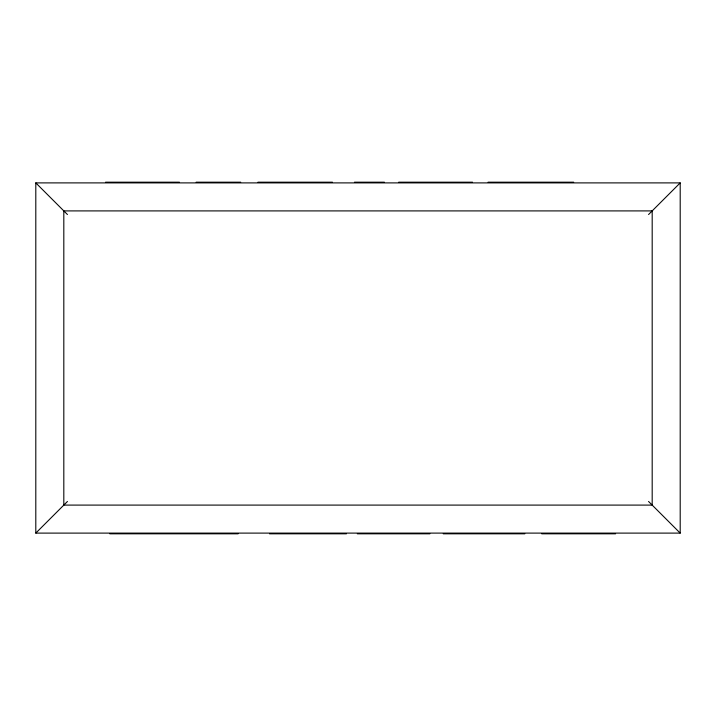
<?xml version="1.0" encoding="UTF-8"?>
<svg xmlns="http://www.w3.org/2000/svg" width="716" height="716" viewBox="0 0 716 716"><rect width="100%" height="100%" fill="white"/><g stroke="black" fill="none" stroke-linecap="round" stroke-linejoin="round"><path stroke-width="1.07" d="M35.8 533.107L680.2 533.107L680.2 182.893L35.8 182.893L35.8 533.107L67.447 501.468M648.553 214.531L680.2 182.893M105.547 182.195L179.421 182.195M196.112 182.195L240.71 182.195M257.948 182.195L332.457 182.195M354.438 182.195L384.403 182.195M398.669 182.195L472.542 182.195M488.052 182.195L573.686 182.195M109.79 533.805L238.106 533.805M269.485 533.805L346.455 533.805M357.311 533.805L429.904 533.805M443.222 533.805L524.846 533.805M541.726 533.805L615.599 533.805M648.553 501.468L680.2 533.107M35.8 182.893L67.447 214.531M652.187 210.907L63.813 210.907L63.813 505.093L652.187 505.093L652.187 210.907"/></g></svg>
